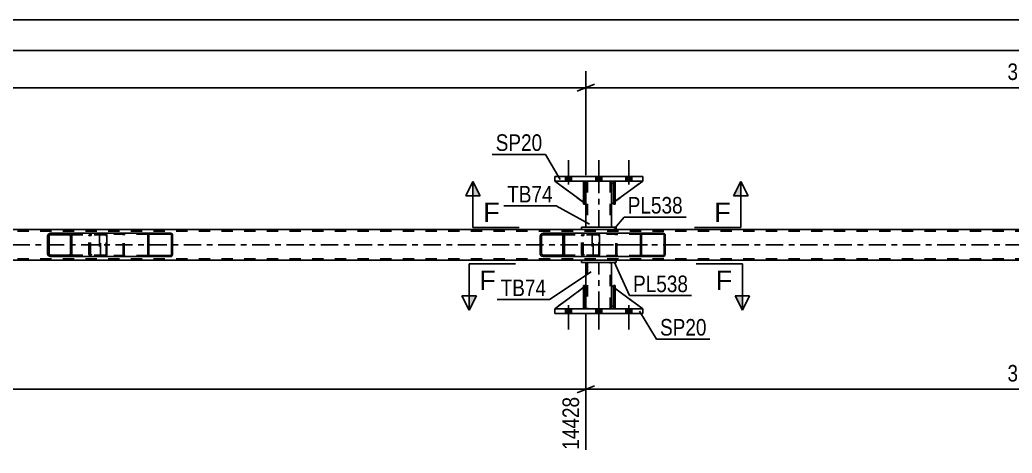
# Model space of a CAD drawing. Header units: millimetres. Extents: x 0 to 841, y 0 to 594.
# Drawn here: x 485.5 to 657, y 216.1 to 291 of the extents above; entities that cross this region are included whole.
import ezdxf

# ---------------------------------------------------------------- set-up
doc = ezdxf.new("R2010")
doc.units = ezdxf.units.MM
doc.linetypes.add('DXK_LINE_DOT2', pattern=[3.9198, 1.9599, -1.9599])
doc.linetypes.add('DXK_LINE_DOT3', pattern=[5.9187, 2.979, -0.9799, 0.9799, -0.9799])
doc.styles.add('Arial', font='ARIAL.TTF', dxfattribs={"height": 0.2})
doc.styles.add('Arial Narrow', font='ARIALN.TTF', dxfattribs={"height": 0.2})

# ---------------------------------------------------------------- blocks, each defined once
blk = doc.blocks.new('Part-814521683-2877 - 2731')
at = {"color": 2, "linetype": 'Continuous'}
for p, q in [((588.53, 255.15), (582.53, 255.15)), ((582.53, 254.75), (582.53, 255.15)), ((588.53, 254.75), (582.53, 254.75)), ((588.53, 254.75), (588.53, 255.15))]:
    blk.add_line(p, q, dxfattribs=at)
blk = doc.blocks.new('Part-814521683-2848 - 2731')
at = {"color": 2, "linetype": 'Continuous'}
for p, q in [((577.93, 240.27), (577.93, 241.07)), ((593.13, 241.07), (577.93, 241.07)), ((577.93, 240.27), (593.13, 240.27)), ((593.13, 240.27), (593.13, 241.07))]:
    blk.add_line(p, q, dxfattribs=at)
at = {"color": 7, "linetype": 'DXK_LINE_DOT2'}
for p, q in [((577.93, 241.07), (577.93, 240.27)), ((593.13, 241.07), (593.13, 240.27))]:
    blk.add_line(p, q, dxfattribs=at)
blk = doc.blocks.new('Part-814521683-2904 - 2731')
at = {"color": 7, "linetype": 'DXK_LINE_DOT2'}
for p, q in [((582.88, 245.07), (583.2, 245.07)), ((582.88, 241.67), (582.88, 245.07)), ((582.88, 245.07), (582.88, 241.07)), ((583.2, 245.07), (583.2, 241.67)), ((583.2, 241.07), (583.2, 244.98)), ((583.2, 241.67), (582.88, 241.67)), ((582.88, 241.07), (582.88, 241.67)), ((583.2, 241.07), (582.88, 241.07)), ((583.2, 241.67), (583.2, 241.07)), ((583.2, 241.07), (583.2, 241.07))]:
    blk.add_line(p, q, dxfattribs=at)
blk = doc.blocks.new('Part-814521683-2887 - 2731')
at = {"color": 2, "linetype": 'Continuous'}
for p, q in [((583.33, 245.07), (583.33, 249.07)), ((587.73, 245.07), (587.73, 249.07)), ((583.33, 241.07), (583.33, 241.67)), ((587.73, 241.07), (587.73, 241.67))]:
    blk.add_line(p, q, dxfattribs=at)
at = {"color": 7, "linetype": 'DXK_LINE_DOT2'}
for p, q in [((587.73, 249.07), (583.33, 249.07)), ((583.57, 249.07), (583.57, 241.07)), ((587.49, 241.07), (587.49, 249.07)), ((583.33, 241.67), (583.33, 245.07)), ((587.73, 241.67), (587.73, 245.07)), ((583.33, 241.07), (587.73, 241.07))]:
    blk.add_line(p, q, dxfattribs=at)
at = {"color": 7, "linetype": 'DXK_LINE_DOT3'}
blk.add_line((585.53, 241.07), (585.53, 249.07), dxfattribs=at)
blk = doc.blocks.new('Bolt-814521683-2793 - 2731')
at = {"linetype": 'Continuous'}
for points in [[(580.85, 241.07), (579.81, 241.07), (579.81, 240.27), (580.85, 240.27)], [(580.85, 241.07), (579.81, 241.07), (579.81, 240.27), (580.85, 240.27)], [(580.85, 241.07), (579.81, 241.07), (579.81, 240.27), (580.85, 240.27)], [(586.05, 241.07), (585.01, 241.07), (585.01, 240.27), (586.05, 240.27)], [(586.05, 241.07), (585.01, 241.07), (585.01, 240.27), (586.05, 240.27)], [(591.25, 241.07), (590.21, 241.07), (590.21, 240.27), (591.25, 240.27)], [(591.25, 241.07), (590.21, 241.07), (590.21, 240.27), (591.25, 240.27)], [(591.25, 241.07), (590.21, 241.07), (590.21, 240.27), (591.25, 240.27)]]:
    blk.add_hatch(color=1, dxfattribs=at).paths.add_polyline_path(points)
at = {"color": 1, "linetype": 'Continuous'}
for p, q in [((579.81, 241.07), (579.81, 240.27)), ((579.81, 241.07), (579.81, 240.27)), ((579.81, 241.07), (579.81, 240.27)), ((580.33, 241.67), (580.33, 237.47)), ((580.33, 241.67), (580.33, 237.47)), ((580.33, 241.67), (580.33, 237.47)), ((580.85, 241.07), (580.85, 240.27)), ((580.85, 241.07), (580.85, 240.27)), ((580.85, 241.07), (580.85, 240.27)), ((585.01, 241.07), (585.01, 240.27)), ((585.01, 241.07), (585.01, 240.27)), ((585.53, 241.67), (585.53, 237.47)), ((585.53, 241.67), (585.53, 237.47)), ((586.05, 241.07), (586.05, 240.27)), ((586.05, 241.07), (586.05, 240.27)), ((590.21, 241.07), (590.21, 240.27)), ((590.21, 241.07), (590.21, 240.27)), ((590.21, 241.07), (590.21, 240.27)), ((590.73, 241.67), (590.73, 237.47)), ((590.73, 241.67), (590.73, 237.47)), ((590.73, 241.67), (590.73, 237.47)), ((591.25, 241.07), (591.25, 240.27)), ((591.25, 241.07), (591.25, 240.27)), ((591.25, 241.07), (591.25, 240.27))]:
    blk.add_line(p, q, dxfattribs=at)
blk = doc.blocks.new('Bolt-814521683-2794 - 2731')
at = {"linetype": 'Continuous'}
for points in [[(579.81, 263.15), (580.85, 263.15), (580.85, 263.95), (579.81, 263.95)], [(579.81, 263.15), (580.85, 263.15), (580.85, 263.95), (579.81, 263.95)], [(579.81, 263.15), (580.85, 263.15), (580.85, 263.95), (579.81, 263.95)], [(585.01, 263.15), (586.05, 263.15), (586.05, 263.95), (585.01, 263.95)], [(585.01, 263.15), (586.05, 263.15), (586.05, 263.95), (585.01, 263.95)], [(590.21, 263.15), (591.25, 263.15), (591.25, 263.95), (590.21, 263.95)], [(590.21, 263.15), (591.25, 263.15), (591.25, 263.95), (590.21, 263.95)], [(590.21, 263.15), (591.25, 263.15), (591.25, 263.95), (590.21, 263.95)]]:
    blk.add_hatch(color=1, dxfattribs=at).paths.add_polyline_path(points)
at = {"color": 1, "linetype": 'Continuous'}
for p, q in [((580.33, 262.55), (580.33, 266.75)), ((580.33, 262.55), (580.33, 266.75)), ((580.33, 262.55), (580.33, 266.75)), ((585.53, 262.55), (585.53, 266.75)), ((585.53, 262.55), (585.53, 266.75)), ((590.73, 262.55), (590.73, 266.75)), ((590.73, 262.55), (590.73, 266.75)), ((590.73, 262.55), (590.73, 266.75)), ((579.81, 263.15), (579.81, 263.95)), ((579.81, 263.15), (579.81, 263.95)), ((579.81, 263.15), (579.81, 263.95)), ((580.85, 263.15), (580.85, 263.95)), ((580.85, 263.15), (580.85, 263.95)), ((580.85, 263.15), (580.85, 263.95)), ((585.01, 263.15), (585.01, 263.95)), ((585.01, 263.15), (585.01, 263.95)), ((586.05, 263.15), (586.05, 263.95)), ((586.05, 263.15), (586.05, 263.95)), ((590.21, 263.15), (590.21, 263.95)), ((590.21, 263.15), (590.21, 263.95)), ((590.21, 263.15), (590.21, 263.95)), ((591.25, 263.15), (591.25, 263.95)), ((591.25, 263.15), (591.25, 263.95)), ((591.25, 263.15), (591.25, 263.95))]:
    blk.add_line(p, q, dxfattribs=at)
blk = doc.blocks.new('Part-814521683-2866 - 2731')
at = {"color": 7, "linetype": 'DXK_LINE_DOT2'}
for p, q in [((583.33, 245.07), (577.93, 241.07)), ((583.33, 241.67), (583.33, 245.07)), ((583.33, 245.07), (583.33, 241.67)), ((577.93, 241.07), (582.73, 241.07)), ((582.73, 241.07), (583.33, 241.67)), ((583.33, 241.67), (582.73, 241.07)), ((583.33, 241.67), (583.33, 241.67))]:
    blk.add_line(p, q, dxfattribs=at)
blk = doc.blocks.new('Part-814521683-2889 - 2731')
at = {"color": 7, "linetype": 'DXK_LINE_DOT2'}
for p, q in [((588.08, 262.55), (588.08, 263.15)), ((588.08, 263.15), (588.08, 263.15)), ((588.08, 263.15), (588.08, 259.15)), ((588.4, 263.15), (588.08, 263.15)), ((588.08, 259.15), (588.08, 262.55)), ((588.08, 262.55), (588.4, 262.55)), ((588.4, 262.55), (588.4, 263.15)), ((588.4, 259.15), (588.4, 263.15)), ((588.4, 262.55), (588.4, 259.15)), ((588.08, 259.15), (588.4, 259.15))]:
    blk.add_line(p, q, dxfattribs=at)
blk = doc.blocks.new('Part-814521683-2894 - 2731')
at = {"color": 7, "linetype": 'DXK_LINE_DOT2'}
for p, q in [((583.33, 259.15), (577.93, 263.15)), ((577.93, 263.15), (582.73, 263.15)), ((582.73, 263.15), (583.33, 262.55)), ((583.33, 262.55), (582.73, 263.15)), ((583.33, 262.55), (583.33, 259.15)), ((583.33, 262.55), (583.33, 262.55)), ((583.33, 262.55), (583.33, 259.15))]:
    blk.add_line(p, q, dxfattribs=at)
blk = doc.blocks.new('Part-814521683-2843 - 2731')
at = {"color": 2, "linetype": 'Continuous'}
for p, q in [((587.73, 241.67), (587.73, 245.07)), ((588.08, 244.81), (587.73, 245.07)), ((593.13, 241.07), (588.4, 244.57)), ((588.08, 241.32), (587.73, 241.67))]:
    blk.add_line(p, q, dxfattribs=at)
at = {"color": 7, "linetype": 'DXK_LINE_DOT2'}
for p, q in [((588.4, 244.57), (588.08, 244.81)), ((588.33, 241.07), (588.08, 241.32)), ((593.13, 241.07), (588.33, 241.07)), ((593.13, 241.07), (593.13, 241.07)), ((593.13, 241.07), (593.13, 241.07))]:
    blk.add_line(p, q, dxfattribs=at)
blk = doc.blocks.new('Part-814521683-2853 - 2731')
at = {"color": 2, "linetype": 'Continuous'}
for p, q in [((593.13, 263.95), (577.93, 263.95)), ((577.93, 263.15), (577.93, 263.95)), ((593.13, 263.15), (577.93, 263.15)), ((593.13, 263.15), (593.13, 263.95))]:
    blk.add_line(p, q, dxfattribs=at)
at = {"color": 7, "linetype": 'DXK_LINE_DOT2'}
for p, q in [((577.93, 263.95), (577.93, 263.15)), ((593.13, 263.15), (593.13, 263.95))]:
    blk.add_line(p, q, dxfattribs=at)
blk = doc.blocks.new('Part-814521683-2854 - 2731')
at = {"linetype": 'Continuous'}
h = blk.add_hatch(dxfattribs=at)
h.set_pattern_fill('', scale=0.7, style=0, pattern_type=0)
h.set_pattern_definition([(45, (494.431, 253.813), (-1.57154, 1.57154), [])])
h.paths.add_polyline_path([(494.47, 253.63), (494.43, 253.81), (494.32, 253.97), (494.16, 254.07), (493.97, 254.11), (490.78, 254.11), (490.59, 254.07), (490.43, 253.97), (490.32, 253.81), (490.28, 253.63), (490.28, 250.59), (490.32, 250.41), (490.43, 250.25), (490.59, 250.15), (490.78, 250.11), (493.97, 250.11), (494.16, 250.15), (494.32, 250.25), (494.43, 250.41), (494.47, 250.59)])
h.paths.add_polyline_path([(494.2, 250.5), (494.14, 250.42), (494.06, 250.37), (493.97, 250.35), (490.78, 250.35), (490.69, 250.37), (490.6, 250.42), (490.55, 250.5), (490.53, 250.59), (490.53, 253.63), (490.55, 253.72), (490.6, 253.8), (490.69, 253.85), (490.78, 253.87), (493.97, 253.87), (494.06, 253.85), (494.14, 253.8), (494.2, 253.72), (494.22, 253.63), (494.22, 250.59)])
at = {"color": 2, "linetype": 'Continuous'}
for p, q in [((490.78, 254.11), (490.59, 254.07)), ((490.6, 253.8), (490.69, 253.85)), ((490.69, 253.85), (490.78, 253.87)), ((490.78, 254.11), (493.97, 254.11)), ((490.78, 253.87), (493.97, 253.87)), ((500.27, 254.11), (493.97, 254.11)), ((494.16, 254.07), (493.97, 254.11)), ((493.97, 253.87), (494.06, 253.85)), ((494.06, 253.85), (494.14, 253.8)), ((500.27, 254.11), (500.37, 254.07)), ((500.37, 254.07), (500.46, 253.97)), ((500.46, 253.97), (500.52, 253.81)), ((490.32, 253.81), (490.28, 253.63)), ((490.28, 250.59), (490.28, 253.63)), ((490.53, 253.63), (490.55, 253.72)), ((490.53, 250.59), (490.53, 253.63)), ((490.55, 253.72), (490.6, 253.8)), ((494.14, 253.8), (494.2, 253.72)), ((494.2, 253.72), (494.22, 253.63)), ((494.22, 250.59), (494.22, 253.63)), ((494.47, 253.63), (494.43, 253.81)), ((494.47, 250.59), (494.47, 253.63)), ((500.52, 253.81), (500.54, 253.63)), ((500.54, 250.59), (500.54, 253.63)), ((490.28, 250.59), (490.32, 250.41)), ((490.55, 250.5), (490.53, 250.59)), ((490.6, 250.42), (490.55, 250.5)), ((490.69, 250.37), (490.6, 250.42)), ((494.14, 250.42), (494.06, 250.37)), ((494.2, 250.5), (494.14, 250.42)), ((494.22, 250.59), (494.2, 250.5)), ((494.43, 250.41), (494.47, 250.59)), ((500.54, 250.59), (500.52, 250.41)), ((490.59, 250.15), (490.78, 250.11)), ((490.78, 250.35), (490.69, 250.37)), ((490.78, 250.35), (493.97, 250.35)), ((490.78, 250.11), (493.97, 250.11)), ((494.06, 250.37), (493.97, 250.35)), ((493.97, 250.11), (494.16, 250.15)), ((500.27, 250.11), (493.97, 250.11)), ((500.37, 250.15), (500.27, 250.11)), ((500.46, 250.25), (500.37, 250.15)), ((500.52, 250.41), (500.46, 250.25))]:
    blk.add_line(p, q, dxfattribs=at)
at = {"color": 7, "linetype": 'DXK_LINE_DOT2'}
for p, q in [((493.97, 254.11), (490.78, 254.11)), ((500.27, 253.87), (490.78, 253.87)), ((497.74, 254.07), (497.93, 254.11)), ((497.78, 253.81), (497.84, 253.85)), ((497.84, 253.85), (497.93, 253.87)), ((499.27, 253.87), (499.27, 254.11)), ((500.32, 253.85), (500.27, 253.87)), ((500.36, 253.8), (500.32, 253.85)), ((497.43, 253.63), (497.47, 253.81)), ((497.43, 250.59), (497.43, 253.63)), ((497.7, 253.72), (497.68, 253.63)), ((497.68, 250.59), (497.68, 253.63)), ((497.75, 253.8), (497.7, 253.72)), ((497.75, 253.8), (497.78, 253.81)), ((500.39, 253.72), (500.36, 253.8)), ((500.4, 253.63), (500.39, 253.72)), ((500.4, 250.59), (500.4, 253.63)), ((497.47, 250.41), (497.43, 250.59)), ((497.68, 250.59), (497.7, 250.5)), ((497.7, 250.5), (497.75, 250.42)), ((497.75, 250.42), (497.84, 250.37)), ((500.32, 250.37), (500.36, 250.42)), ((500.36, 250.42), (500.39, 250.5)), ((500.39, 250.5), (500.4, 250.59)), ((500.27, 250.35), (490.78, 250.35)), ((493.97, 250.11), (490.78, 250.11)), ((497.93, 250.11), (497.74, 250.15)), ((497.84, 250.37), (497.93, 250.35)), ((499.27, 250.11), (499.27, 250.35)), ((500.27, 250.35), (500.32, 250.37))]:
    blk.add_line(p, q, dxfattribs=at)
at = {"color": 2, "linetype": 'Continuous'}
for centre, start, end in [((490.77, 253.61), 111.1941, 156.1506), ((493.98, 253.61), 23.8494, 68.8059), ((490.77, 250.6), 203.8494, 248.8059), ((493.98, 250.6), 291.1941, 336.1506)]:
    blk.add_arc(centre, 0.492, start, end, dxfattribs=at)
at = {"color": 7, "linetype": 'DXK_LINE_DOT2'}
for centre, start, end in [((497.92, 253.61), 111.1941, 156.1506), ((497.92, 250.6), 203.8494, 248.8059)]:
    blk.add_arc(centre, 0.492, start, end, dxfattribs=at)
blk = doc.blocks.new('Part-814521683-2860 - 2731')
at = {"color": 7, "linetype": 'DXK_LINE_DOT2'}
for p, q in [((726.12, 254.51), (64, 254.51)), ((588.53, 254.75), (582.53, 254.75)), ((726.12, 249.71), (64, 249.71)), ((588.53, 249.47), (582.53, 249.47))]:
    blk.add_line(p, q, dxfattribs=at)
at = {"color": 2, "linetype": 'Continuous'}
for p, q in [((582.53, 254.75), (333.12, 254.75)), ((726.12, 254.75), (588.53, 254.75)), ((582.53, 249.47), (333.12, 249.47)), ((726.12, 249.47), (588.53, 249.47))]:
    blk.add_line(p, q, dxfattribs=at)
at = {"color": 7, "linetype": 'DXK_LINE_DOT3'}
blk.add_line((64, 252.11), (726.12, 252.11), dxfattribs=at)
blk = doc.blocks.new('Part-814521683-2861 - 2731')
at = {"color": 7, "linetype": 'DXK_LINE_DOT2'}
for p, q in [((588.4, 245.07), (588.08, 245.07)), ((588.08, 241.67), (588.08, 245.07)), ((588.08, 245.07), (588.08, 241.07)), ((588.4, 245.07), (588.4, 241.67)), ((588.4, 241.07), (588.4, 245.07)), ((588.4, 241.67), (588.08, 241.67)), ((588.08, 241.07), (588.08, 241.67)), ((588.4, 241.07), (588.08, 241.07)), ((588.4, 241.67), (588.4, 241.07)), ((588.4, 241.07), (588.4, 241.07))]:
    blk.add_line(p, q, dxfattribs=at)
blk = doc.blocks.new('Part-814521683-2862 - 2731')
at = {"color": 2, "linetype": 'Continuous'}
for p, q in [((582.88, 241.07), (582.88, 245.07)), ((582.88, 245.07), (583.2, 245.07)), ((583.2, 241.07), (583.2, 245.07)), ((582.88, 241.07), (582.88, 241.07)), ((583.2, 241.07), (582.88, 241.07))]:
    blk.add_line(p, q, dxfattribs=at)
at = {"color": 7, "linetype": 'DXK_LINE_DOT2'}
for p, q in [((582.88, 245.07), (582.88, 241.67)), ((583.2, 241.67), (583.2, 245.07)), ((582.88, 241.67), (582.88, 241.07)), ((582.88, 241.67), (583.2, 241.67)), ((583.2, 241.07), (583.2, 241.67)), ((583.2, 241.07), (583.2, 241.07))]:
    blk.add_line(p, q, dxfattribs=at)
blk = doc.blocks.new('Part-814521683-2863 - 2731')
at = {"color": 2, "linetype": 'Continuous'}
for p, q in [((588.08, 241.07), (588.08, 245.07)), ((588.08, 245.07), (588.4, 245.07)), ((588.4, 241.07), (588.4, 245.07)), ((588.08, 241.07), (588.08, 241.07)), ((588.4, 241.07), (588.08, 241.07))]:
    blk.add_line(p, q, dxfattribs=at)
at = {"color": 7, "linetype": 'DXK_LINE_DOT2'}
for p, q in [((588.08, 245.07), (588.08, 241.67)), ((588.4, 241.67), (588.4, 245.07)), ((588.08, 241.67), (588.08, 241.07)), ((588.08, 241.67), (588.4, 241.67)), ((588.4, 241.07), (588.4, 241.67)), ((588.4, 241.07), (588.4, 241.07))]:
    blk.add_line(p, q, dxfattribs=at)
blk = doc.blocks.new('Part-814521683-2869 - 2731')
at = {"color": 2, "linetype": 'Continuous'}
for p, q in [((582.88, 244.74), (577.93, 241.07)), ((583.33, 245.07), (583.2, 244.98)), ((583.33, 241.67), (583.33, 245.07)), ((582.88, 241.22), (582.73, 241.07)), ((583.33, 241.67), (583.2, 241.54)), ((583.33, 241.67), (583.33, 241.67))]:
    blk.add_line(p, q, dxfattribs=at)
at = {"color": 7, "linetype": 'DXK_LINE_DOT2'}
for p, q in [((583.2, 244.98), (582.88, 244.74)), ((583.33, 241.67), (583.33, 245.07)), ((577.93, 241.07), (582.73, 241.07)), ((583.33, 241.67), (582.73, 241.07)), ((583.2, 241.54), (582.88, 241.22))]:
    blk.add_line(p, q, dxfattribs=at)
blk = doc.blocks.new('Part-814521683-2872 - 2731')
at = {"color": 7, "linetype": 'DXK_LINE_DOT2'}
for p, q in [((587.73, 241.67), (587.73, 245.07)), ((587.73, 245.07), (593.13, 241.07)), ((588.33, 241.07), (587.73, 241.67)), ((593.13, 241.07), (588.33, 241.07))]:
    blk.add_line(p, q, dxfattribs=at)
blk = doc.blocks.new('Part-814521683-2882 - 2731')
at = {"color": 2, "linetype": 'Continuous'}
for p, q in [((588.53, 249.47), (582.53, 249.47)), ((582.53, 249.07), (582.53, 249.47)), ((588.53, 249.07), (582.53, 249.07)), ((588.53, 249.07), (588.53, 249.47))]:
    blk.add_line(p, q, dxfattribs=at)
blk = doc.blocks.new('Part-814521683-2888 - 2731')
at = {"color": 7, "linetype": 'DXK_LINE_DOT2'}
for p, q in [((582.88, 262.55), (582.88, 263.15)), ((582.88, 263.15), (582.88, 263.15)), ((582.88, 263.15), (582.88, 259.15)), ((583.2, 263.15), (582.88, 263.15)), ((582.88, 259.15), (582.88, 262.55)), ((582.88, 262.55), (583.2, 262.55)), ((583.2, 262.55), (583.2, 263.15)), ((583.2, 259.15), (583.2, 263.15)), ((583.2, 262.55), (583.2, 259.15)), ((582.88, 259.15), (583.2, 259.15))]:
    blk.add_line(p, q, dxfattribs=at)
blk = doc.blocks.new('Part-814521683-2890 - 2731')
at = {"color": 2, "linetype": 'Continuous'}
for p, q in [((583.2, 263.15), (582.88, 263.15)), ((582.88, 263.15), (582.88, 259.15)), ((583.2, 263.15), (583.2, 263.15)), ((583.2, 263.15), (583.2, 259.15)), ((583.2, 259.15), (582.88, 259.15))]:
    blk.add_line(p, q, dxfattribs=at)
at = {"color": 7, "linetype": 'DXK_LINE_DOT2'}
for p, q in [((582.88, 262.55), (582.88, 263.15)), ((583.2, 262.55), (582.88, 262.55)), ((582.88, 262.55), (582.88, 259.15)), ((583.2, 262.55), (583.2, 263.15)), ((583.2, 263.15), (583.2, 263.15)), ((583.2, 259.15), (583.2, 262.55))]:
    blk.add_line(p, q, dxfattribs=at)
blk = doc.blocks.new('Part-814521683-2891 - 2731')
at = {"color": 2, "linetype": 'Continuous'}
for p, q in [((588.4, 263.15), (588.08, 263.15)), ((588.08, 263.15), (588.08, 259.15)), ((588.4, 263.15), (588.4, 263.15)), ((588.4, 263.15), (588.4, 259.15)), ((588.4, 259.15), (588.08, 259.15))]:
    blk.add_line(p, q, dxfattribs=at)
at = {"color": 7, "linetype": 'DXK_LINE_DOT2'}
for p, q in [((588.08, 262.55), (588.08, 263.15)), ((588.4, 262.55), (588.08, 262.55)), ((588.08, 262.55), (588.08, 259.15)), ((588.4, 262.55), (588.4, 263.15)), ((588.4, 263.15), (588.4, 263.15)), ((588.4, 259.15), (588.4, 262.55))]:
    blk.add_line(p, q, dxfattribs=at)
blk = doc.blocks.new('Part-814521683-2897 - 2731')
at = {"color": 2, "linetype": 'Continuous'}
for p, q in [((582.88, 259.48), (577.93, 263.15)), ((582.88, 263), (582.73, 263.15)), ((583.33, 262.55), (583.2, 262.68)), ((583.33, 262.55), (583.33, 262.55)), ((583.33, 259.15), (583.33, 262.55)), ((583.2, 259.24), (583.33, 259.15)), ((583.33, 259.15), (583.33, 259.15))]:
    blk.add_line(p, q, dxfattribs=at)
at = {"color": 7, "linetype": 'DXK_LINE_DOT2'}
for p, q in [((582.73, 263.15), (577.93, 263.15)), ((582.73, 263.15), (583.33, 262.55)), ((583.2, 262.68), (582.88, 263)), ((583.33, 262.55), (583.33, 259.15)), ((583.2, 259.24), (582.88, 259.48))]:
    blk.add_line(p, q, dxfattribs=at)
blk = doc.blocks.new('Part-814521683-2900 - 2731')
at = {"color": 7, "linetype": 'DXK_LINE_DOT2'}
for p, q in [((588.33, 263.15), (587.73, 262.55)), ((587.73, 259.15), (593.13, 263.15)), ((587.73, 262.55), (587.73, 259.15)), ((593.13, 263.15), (588.33, 263.15))]:
    blk.add_line(p, q, dxfattribs=at)
blk = doc.blocks.new('Part-814521683-2903 - 2731')
at = {"color": 2, "linetype": 'Continuous'}
for p, q in [((588.08, 262.9), (587.73, 262.55)), ((587.73, 262.55), (587.73, 259.15)), ((593.13, 263.15), (588.4, 259.65)), ((588.08, 259.41), (587.73, 259.15))]:
    blk.add_line(p, q, dxfattribs=at)
at = {"color": 7, "linetype": 'DXK_LINE_DOT2'}
for p, q in [((588.33, 263.15), (588.08, 262.9)), ((593.13, 263.15), (588.33, 263.15)), ((588.4, 259.65), (588.08, 259.41))]:
    blk.add_line(p, q, dxfattribs=at)
blk = doc.blocks.new('Part-814521683-2969 - 2731')
at = {"linetype": 'Continuous'}
h = blk.add_hatch(dxfattribs=at)
h.set_pattern_fill('', scale=0.7, style=0, pattern_type=0)
h.set_pattern_definition([(45, (596.9889, 253.9117), (-1.57154, 1.57154), [])])
h.paths.add_polyline_path([(597.01, 253.79), (596.99, 253.91), (596.92, 254.02), (596.8, 254.08), (596.67, 254.11), (593.1, 254.11), (592.97, 254.08), (592.86, 254.02), (592.78, 253.91), (592.76, 253.79), (592.76, 250.43), (592.78, 250.31), (592.86, 250.2), (592.97, 250.13), (593.1, 250.11), (596.67, 250.11), (596.8, 250.13), (596.92, 250.2), (596.99, 250.31), (597.01, 250.43)])
h.paths.add_polyline_path([(596.83, 250.37), (596.79, 250.32), (596.74, 250.28), (596.67, 250.27), (593.1, 250.27), (593.03, 250.28), (592.98, 250.32), (592.94, 250.37), (592.93, 250.43), (592.93, 253.79), (592.94, 253.85), (592.98, 253.9), (593.03, 253.94), (593.1, 253.95), (596.67, 253.95), (596.74, 253.94), (596.79, 253.9), (596.83, 253.85), (596.84, 253.79), (596.84, 250.43)])
at = {"color": 7, "linetype": 'DXK_LINE_DOT2'}
for p, q in [((584.41, 253.79), (584.43, 253.91)), ((584.59, 253.85), (584.58, 253.79)), ((584.63, 253.9), (584.59, 253.85)), ((584.62, 254.08), (584.75, 254.11)), ((584.68, 253.94), (584.63, 253.9)), ((584.75, 253.95), (584.68, 253.94)), ((585.4, 254.11), (584.75, 254.11)), ((596.67, 253.95), (584.75, 253.95)), ((588.32, 254.11), (588.46, 254.08)), ((588.39, 253.94), (588.32, 253.95)), ((588.45, 253.9), (588.39, 253.94)), ((588.48, 253.85), (588.45, 253.9)), ((588.5, 253.79), (588.48, 253.85)), ((588.64, 253.91), (588.67, 253.79)), ((596.67, 254.11), (593.1, 254.11)), ((584.41, 253.79), (584.41, 250.43)), ((584.58, 250.43), (584.58, 253.79)), ((588.5, 250.43), (588.5, 253.79)), ((588.67, 250.43), (588.67, 253.79)), ((584.43, 250.31), (584.41, 250.43)), ((584.58, 250.43), (584.59, 250.37)), ((588.48, 250.37), (588.5, 250.43)), ((588.67, 250.43), (588.64, 250.31)), ((584.59, 250.37), (584.63, 250.32)), ((584.75, 250.11), (584.62, 250.13)), ((584.63, 250.32), (584.68, 250.28)), ((584.68, 250.28), (584.75, 250.27)), ((596.67, 250.27), (584.75, 250.27)), ((585.4, 250.11), (584.75, 250.11)), ((588.32, 250.27), (588.39, 250.28)), ((588.46, 250.13), (588.32, 250.11)), ((588.39, 250.28), (588.45, 250.32)), ((588.45, 250.32), (588.48, 250.37)), ((593.1, 250.11), (596.67, 250.11))]:
    blk.add_line(p, q, dxfattribs=at)
at = {"color": 2, "linetype": 'Continuous'}
for p, q in [((593.1, 254.11), (585.4, 254.11)), ((592.78, 253.91), (592.76, 253.79)), ((592.93, 253.79), (592.94, 253.85)), ((592.94, 253.85), (592.98, 253.9)), ((593.1, 254.11), (592.97, 254.08)), ((592.98, 253.9), (593.03, 253.94)), ((593.03, 253.94), (593.1, 253.95)), ((593.1, 254.11), (596.67, 254.11)), ((593.1, 253.95), (596.67, 253.95)), ((596.8, 254.08), (596.67, 254.11)), ((596.67, 253.95), (596.74, 253.94)), ((596.74, 253.94), (596.79, 253.9)), ((596.79, 253.9), (596.83, 253.85)), ((596.83, 253.85), (596.84, 253.79)), ((597.01, 253.79), (596.99, 253.91)), ((592.76, 250.43), (592.76, 253.79)), ((592.93, 250.43), (592.93, 253.79)), ((596.84, 250.43), (596.84, 253.79)), ((597.01, 250.43), (597.01, 253.79)), ((592.76, 250.43), (592.78, 250.31)), ((592.94, 250.37), (592.93, 250.43)), ((596.84, 250.43), (596.83, 250.37)), ((596.99, 250.31), (597.01, 250.43)), ((593.1, 250.11), (585.4, 250.11)), ((592.98, 250.32), (592.94, 250.37)), ((592.97, 250.13), (593.1, 250.11)), ((593.03, 250.28), (592.98, 250.32)), ((593.1, 250.27), (593.03, 250.28)), ((593.1, 250.27), (596.67, 250.27)), ((593.1, 250.11), (596.67, 250.11)), ((596.74, 250.28), (596.67, 250.27)), ((596.67, 250.11), (596.8, 250.13)), ((596.79, 250.32), (596.74, 250.28)), ((596.83, 250.37), (596.79, 250.32))]:
    blk.add_line(p, q, dxfattribs=at)
at = {"color": 7, "linetype": 'DXK_LINE_DOT3'}
blk.add_line((583.12, 252.11), (594.89, 252.11), dxfattribs=at)
at = {"color": 7, "linetype": 'DXK_LINE_DOT2'}
for centre, start, end in [((584.74, 253.78), 110.7583, 155.68), ((588.34, 253.78), 24.32, 69.2417), ((584.74, 250.44), 204.32, 249.2417), ((588.34, 250.44), 290.7583, 335.68)]:
    blk.add_arc(centre, 0.331, start, end, dxfattribs=at)
at = {"color": 2, "linetype": 'Continuous'}
for centre, start, end in [((593.09, 253.78), 110.7583, 155.68), ((596.69, 253.78), 24.32, 69.2417), ((593.09, 250.44), 204.32, 249.2417), ((596.69, 250.44), 290.7583, 335.68)]:
    blk.add_arc(centre, 0.331, start, end, dxfattribs=at)
blk = doc.blocks.new('Part-814521683-2970 - 2731')
at = {"linetype": 'Continuous'}
h = blk.add_hatch(dxfattribs=at)
h.set_pattern_fill('', scale=0.7, style=0, pattern_type=0)
h.set_pattern_definition([(45, (579.5651, 253.8129), (-1.57154, 1.57154), [])])
h.paths.add_polyline_path([(579.6, 253.63), (579.57, 253.81), (579.46, 253.97), (579.29, 254.07), (579.1, 254.11), (575.92, 254.11), (575.72, 254.07), (575.56, 253.97), (575.45, 253.81), (575.41, 253.63), (575.41, 250.59), (575.45, 250.41), (575.56, 250.25), (575.72, 250.15), (575.92, 250.11), (579.1, 250.11), (579.29, 250.15), (579.46, 250.25), (579.57, 250.41), (579.6, 250.59)])
h.paths.add_polyline_path([(579.33, 250.5), (579.28, 250.42), (579.2, 250.37), (579.1, 250.35), (575.92, 250.35), (575.82, 250.37), (575.74, 250.42), (575.68, 250.5), (575.66, 250.59), (575.66, 253.63), (575.68, 253.72), (575.74, 253.8), (575.82, 253.85), (575.92, 253.87), (579.1, 253.87), (579.2, 253.85), (579.28, 253.8), (579.33, 253.72), (579.35, 253.63), (579.35, 250.59)])
at = {"color": 2, "linetype": 'Continuous'}
for p, q in [((575.92, 254.11), (575.72, 254.07)), ((575.74, 253.8), (575.82, 253.85)), ((575.82, 253.85), (575.92, 253.87)), ((575.92, 254.11), (579.1, 254.11)), ((575.92, 253.87), (579.1, 253.87)), ((585.4, 254.11), (579.1, 254.11)), ((579.29, 254.07), (579.1, 254.11)), ((579.1, 253.87), (579.2, 253.85)), ((579.2, 253.85), (579.28, 253.8)), ((585.4, 254.11), (585.5, 254.07)), ((585.5, 254.07), (585.59, 253.97)), ((585.59, 253.97), (585.65, 253.81)), ((575.45, 253.81), (575.41, 253.63)), ((575.41, 250.59), (575.41, 253.63)), ((575.66, 253.63), (575.68, 253.72)), ((575.66, 250.59), (575.66, 253.63)), ((575.68, 253.72), (575.74, 253.8)), ((579.28, 253.8), (579.33, 253.72)), ((579.33, 253.72), (579.35, 253.63)), ((579.35, 250.59), (579.35, 253.63)), ((579.6, 253.63), (579.57, 253.81)), ((579.6, 250.59), (579.6, 253.63)), ((585.65, 253.81), (585.67, 253.63)), ((585.67, 250.59), (585.67, 253.63)), ((575.41, 250.59), (575.45, 250.41)), ((575.68, 250.5), (575.66, 250.59)), ((575.74, 250.42), (575.68, 250.5)), ((575.82, 250.37), (575.74, 250.42)), ((579.28, 250.42), (579.2, 250.37)), ((579.33, 250.5), (579.28, 250.42)), ((579.35, 250.59), (579.33, 250.5)), ((579.57, 250.41), (579.6, 250.59)), ((585.67, 250.59), (585.65, 250.41)), ((575.72, 250.15), (575.92, 250.11)), ((575.92, 250.35), (575.82, 250.37)), ((575.92, 250.35), (579.1, 250.35)), ((575.92, 250.11), (579.1, 250.11)), ((579.2, 250.37), (579.1, 250.35)), ((579.1, 250.11), (579.29, 250.15)), ((585.4, 250.11), (579.1, 250.11)), ((585.5, 250.15), (585.4, 250.11)), ((585.59, 250.25), (585.5, 250.15)), ((585.65, 250.41), (585.59, 250.25))]:
    blk.add_line(p, q, dxfattribs=at)
at = {"color": 7, "linetype": 'DXK_LINE_DOT2'}
for p, q in [((579.1, 254.11), (575.92, 254.11)), ((585.4, 253.87), (575.92, 253.87)), ((582.87, 254.07), (583.07, 254.11)), ((582.97, 253.85), (582.89, 253.8)), ((583.07, 253.87), (582.97, 253.85)), ((584.41, 253.87), (584.41, 254.11)), ((585.45, 253.85), (585.4, 253.87)), ((585.5, 253.8), (585.45, 253.85)), ((582.56, 253.63), (582.6, 253.81)), ((582.56, 250.59), (582.56, 253.63)), ((582.83, 253.72), (582.82, 253.63)), ((582.82, 250.59), (582.82, 253.63)), ((582.89, 253.8), (582.83, 253.72)), ((585.53, 253.72), (585.5, 253.8)), ((585.54, 253.63), (585.53, 253.72)), ((585.54, 250.59), (585.54, 253.63)), ((582.6, 250.41), (582.56, 250.59)), ((582.82, 250.59), (582.83, 250.5)), ((582.83, 250.5), (582.89, 250.42)), ((582.89, 250.42), (582.91, 250.41)), ((585.45, 250.37), (585.5, 250.42)), ((585.5, 250.42), (585.53, 250.5)), ((585.53, 250.5), (585.54, 250.59)), ((585.4, 250.35), (575.92, 250.35)), ((579.1, 250.11), (575.92, 250.11)), ((583.07, 250.11), (582.87, 250.15)), ((582.91, 250.41), (582.97, 250.37)), ((582.97, 250.37), (583.07, 250.35)), ((584.41, 250.11), (584.41, 250.35)), ((585.4, 250.35), (585.45, 250.37))]:
    blk.add_line(p, q, dxfattribs=at)
at = {"color": 2, "linetype": 'Continuous'}
for centre, start, end in [((575.9, 253.61), 111.1941, 156.1506), ((579.12, 253.61), 23.8494, 68.8059), ((575.9, 250.6), 203.8494, 248.8059), ((579.12, 250.6), 291.1941, 336.1506)]:
    blk.add_arc(centre, 0.492, start, end, dxfattribs=at)
at = {"color": 7, "linetype": 'DXK_LINE_DOT2'}
for centre, start, end in [((583.05, 253.61), 111.1941, 156.1506), ((583.05, 250.6), 203.8494, 248.8059)]:
    blk.add_arc(centre, 0.492, start, end, dxfattribs=at)
blk = doc.blocks.new('Part-814521683-2971 - 2731')
at = {"linetype": 'Continuous'}
h = blk.add_hatch(dxfattribs=at)
h.set_pattern_fill('', scale=0.7, style=0, pattern_type=0)
h.set_pattern_definition([(45, (511.8547, 253.9117), (-1.57154, 1.57154), [])])
h.paths.add_polyline_path([(511.88, 253.79), (511.85, 253.91), (511.78, 254.02), (511.67, 254.08), (511.54, 254.11), (507.96, 254.11), (507.83, 254.08), (507.72, 254.02), (507.65, 253.91), (507.62, 253.79), (507.62, 250.43), (507.65, 250.31), (507.72, 250.2), (507.83, 250.13), (507.96, 250.11), (511.54, 250.11), (511.67, 250.13), (511.78, 250.2), (511.85, 250.31), (511.88, 250.43)])
h.paths.add_polyline_path([(511.7, 250.37), (511.66, 250.32), (511.61, 250.28), (511.54, 250.27), (507.96, 250.27), (507.9, 250.28), (507.84, 250.32), (507.81, 250.37), (507.79, 250.43), (507.79, 253.79), (507.81, 253.85), (507.84, 253.9), (507.9, 253.94), (507.96, 253.95), (511.54, 253.95), (511.61, 253.94), (511.66, 253.9), (511.7, 253.85), (511.71, 253.79), (511.71, 250.43)])
at = {"color": 7, "linetype": 'DXK_LINE_DOT2'}
for p, q in [((499.28, 253.81), (499.3, 253.91)), ((499.46, 253.85), (499.44, 253.79)), ((499.49, 253.9), (499.46, 253.85)), ((499.48, 254.08), (499.62, 254.11)), ((499.55, 253.94), (499.49, 253.9)), ((499.62, 253.95), (499.55, 253.94)), ((500.27, 254.11), (499.62, 254.11)), ((511.54, 253.95), (499.62, 253.95)), ((503.19, 254.11), (503.32, 254.08)), ((503.26, 253.94), (503.19, 253.95)), ((503.31, 253.9), (503.26, 253.94)), ((503.35, 253.85), (503.31, 253.9)), ((503.36, 253.79), (503.35, 253.85)), ((503.51, 253.91), (503.53, 253.79)), ((511.54, 254.11), (507.96, 254.11)), ((499.27, 253.79), (499.28, 253.81)), ((499.27, 253.79), (499.27, 250.43)), ((499.44, 250.43), (499.44, 253.79)), ((503.36, 250.43), (503.36, 253.79)), ((503.53, 250.43), (503.53, 253.79)), ((499.28, 250.41), (499.27, 250.43)), ((499.44, 250.43), (499.46, 250.37)), ((503.35, 250.37), (503.36, 250.43)), ((503.53, 250.43), (503.51, 250.31)), ((499.3, 250.31), (499.28, 250.41)), ((499.46, 250.37), (499.49, 250.32)), ((499.62, 250.11), (499.48, 250.13)), ((499.49, 250.32), (499.55, 250.28)), ((499.55, 250.28), (499.62, 250.27)), ((511.54, 250.27), (499.62, 250.27)), ((500.27, 250.11), (499.62, 250.11)), ((503.19, 250.27), (503.26, 250.28)), ((503.32, 250.13), (503.19, 250.11)), ((503.26, 250.28), (503.31, 250.32)), ((503.31, 250.32), (503.35, 250.37)), ((507.96, 250.11), (511.54, 250.11))]:
    blk.add_line(p, q, dxfattribs=at)
at = {"color": 2, "linetype": 'Continuous'}
for p, q in [((507.96, 254.11), (500.27, 254.11)), ((507.65, 253.91), (507.62, 253.79)), ((507.79, 253.79), (507.81, 253.85)), ((507.81, 253.85), (507.84, 253.9)), ((507.96, 254.11), (507.83, 254.08)), ((507.84, 253.9), (507.9, 253.94)), ((507.9, 253.94), (507.96, 253.95)), ((507.96, 254.11), (511.54, 254.11)), ((507.96, 253.95), (511.54, 253.95)), ((511.67, 254.08), (511.54, 254.11)), ((511.54, 253.95), (511.61, 253.94)), ((511.61, 253.94), (511.66, 253.9)), ((511.66, 253.9), (511.7, 253.85)), ((511.7, 253.85), (511.71, 253.79)), ((511.88, 253.79), (511.85, 253.91)), ((507.62, 250.43), (507.62, 253.79)), ((507.79, 250.43), (507.79, 253.79)), ((511.71, 250.43), (511.71, 253.79)), ((511.88, 250.43), (511.88, 253.79)), ((507.62, 250.43), (507.65, 250.31)), ((507.81, 250.37), (507.79, 250.43)), ((511.71, 250.43), (511.7, 250.37)), ((511.85, 250.31), (511.88, 250.43)), ((507.96, 250.11), (500.27, 250.11)), ((507.84, 250.32), (507.81, 250.37)), ((507.83, 250.13), (507.96, 250.11)), ((507.9, 250.28), (507.84, 250.32)), ((507.96, 250.27), (507.9, 250.28)), ((507.96, 250.27), (511.54, 250.27)), ((507.96, 250.11), (511.54, 250.11)), ((511.61, 250.28), (511.54, 250.27)), ((511.54, 250.11), (511.67, 250.13)), ((511.66, 250.32), (511.61, 250.28)), ((511.7, 250.37), (511.66, 250.32))]:
    blk.add_line(p, q, dxfattribs=at)
at = {"color": 7, "linetype": 'DXK_LINE_DOT2'}
for centre, start, end in [((499.6, 253.78), 110.7583, 155.68), ((503.2, 253.78), 24.32, 69.2417), ((499.6, 250.44), 204.32, 249.2417), ((503.2, 250.44), 290.7583, 335.68)]:
    blk.add_arc(centre, 0.331, start, end, dxfattribs=at)
at = {"color": 2, "linetype": 'Continuous'}
for centre, start, end in [((507.95, 253.78), 110.7583, 155.68), ((511.55, 253.78), 24.32, 69.2417), ((507.95, 250.44), 204.32, 249.2417), ((511.55, 250.44), 290.7583, 335.68)]:
    blk.add_arc(centre, 0.331, start, end, dxfattribs=at)
blk = doc.blocks.new('Part-814521683-2991 - 2731')
at = {"color": 2, "linetype": 'Continuous'}
for p, q in [((583.33, 263.15), (583.33, 262.55)), ((587.73, 263.15), (587.73, 262.55)), ((583.33, 259.15), (583.33, 255.15)), ((587.73, 259.15), (587.73, 255.15))]:
    blk.add_line(p, q, dxfattribs=at)
at = {"color": 7, "linetype": 'DXK_LINE_DOT2'}
for p, q in [((587.73, 263.15), (583.33, 263.15)), ((583.33, 262.55), (583.33, 259.15)), ((583.57, 263.15), (583.57, 255.15)), ((587.49, 263.15), (587.49, 255.15)), ((587.73, 262.55), (587.73, 259.15)), ((587.73, 255.15), (583.33, 255.15))]:
    blk.add_line(p, q, dxfattribs=at)
at = {"color": 7, "linetype": 'DXK_LINE_DOT3'}
blk.add_line((585.53, 255.15), (585.53, 263.15), dxfattribs=at)
blk = doc.blocks.new('StraightDimension-814521683-3189 - 2731')
at = {"color": 7, "linetype": 'Continuous'}
for p, q in [((583.33, 264.15), (583.33, 282.12)), ((736.34, 255.75), (736.34, 282.12)), ((584.83, 279.87), (581.83, 278.67)), ((734.84, 278.67), (737.84, 279.87)), ((583.33, 279.27), (736.34, 279.27))]:
    blk.add_line(p, q, dxfattribs=at)
at = {"color": 0}
blk.add_wipeout([(664.09, 280.02), (664.09, 284.22), (655.58, 284.22), (655.58, 280.02)], dxfattribs=at)
at = {"color": 3, "style": 'Arial Narrow'}
blk.add_text('3899', height=2.863, dxfattribs=at).set_placement((656.18, 280.62))
blk = doc.blocks.new('StraightDimension-814521683-3148 - 2731')
at = {"color": 7, "linetype": 'Continuous'}
for p, q in [((736.34, 248.47), (736.34, 216.7)), ((583.33, 240.07), (583.33, 216.7)), ((584.83, 227.74), (581.83, 226.54)), ((583.33, 227.14), (736.34, 227.14)), ((734.84, 226.54), (737.84, 227.74))]:
    blk.add_line(p, q, dxfattribs=at)
at = {"color": 0}
blk.add_wipeout([(664.09, 227.89), (664.09, 232.09), (655.58, 232.09), (655.58, 227.89)], dxfattribs=at)
at = {"color": 0, "linetype": 'Continuous'}
blk.add_wipeout([(735.74, 226.44), (731.54, 226.44), (731.54, 216.1), (735.74, 216.1)], dxfattribs=at)
at = {"color": 3, "style": 'Arial Narrow'}
blk.add_text('3899', height=2.863, dxfattribs=at).set_placement((656.18, 228.49))
at = {"color": 3, "linetype": 'Continuous', "style": 'Arial Narrow'}
blk.add_text('18326', height=2.863, rotation=90.0002, dxfattribs=at).set_placement((735.14, 216.7))
blk = doc.blocks.new('StraightDimension-814521683-3153 - 2731')
at = {"color": 7, "linetype": 'Continuous'}
for p, q in [((583.33, 240.07), (583.33, 216.7)), ((327.92, 227.14), (583.33, 227.14)), ((581.83, 226.54), (584.83, 227.74))]:
    blk.add_line(p, q, dxfattribs=at)
at = {"color": 0, "linetype": 'Continuous'}
blk.add_wipeout([(582.73, 226.44), (578.53, 226.44), (578.53, 216.1), (582.73, 216.1)], dxfattribs=at)
at = {"color": 3, "linetype": 'Continuous', "style": 'Arial Narrow'}
blk.add_text('14428', height=2.863, rotation=90.0002, dxfattribs=at).set_placement((582.13, 216.7))
blk = doc.blocks.new('StraightDimension-814521683-3166 - 2731')
at = {"color": 7, "linetype": 'Continuous'}
blk.add_line((53.14, 291.02), (736.98, 291.02), dxfattribs=at)
blk = doc.blocks.new('StraightDimension-814521683-3183 - 2731')
at = {"color": 7, "linetype": 'Continuous'}
for p, q in [((583.33, 264.15), (583.33, 282.12)), ((581.83, 278.67), (584.83, 279.87)), ((327.92, 279.27), (583.33, 279.27))]:
    blk.add_line(p, q, dxfattribs=at)
blk = doc.blocks.new('StraightDimension-814521683-7556 - 2731')
at = {"color": 7, "linetype": 'Continuous'}
blk.add_line((53.78, 285.71), (736.34, 285.71), dxfattribs=at)
blk = doc.blocks.new('Mark-814521683-2844 - 2731')
at = {"color": 0}
blk.add_wipeout([(604.16, 236.43), (604.16, 239.43), (596.13, 239.43), (596.13, 236.43)], dxfattribs=at)
blk.add_wipeout([(604.16, 236.43), (604.16, 239.43), (596.13, 239.43), (596.13, 236.43)], dxfattribs=at)
at = {"color": 30, "linetype": 'Continuous'}
for p, q in [((592.57, 240.65), (595.53, 235.83)), ((595.53, 235.83), (604.76, 235.83))]:
    blk.add_line(p, q, dxfattribs=at)
at = {"color": 3, "style": 'Arial Narrow'}
blk.add_text('SP20', height=2.863, dxfattribs=at).set_placement((596.13, 236.43))
blk = doc.blocks.new('Mark-814521683-2849 - 2731')
at = {"color": 0}
blk.add_wipeout([(575.76, 268.36), (575.76, 271.36), (567.73, 271.36), (567.73, 268.36)], dxfattribs=at)
blk.add_wipeout([(575.76, 268.36), (575.76, 271.36), (567.73, 271.36), (567.73, 268.36)], dxfattribs=at)
at = {"color": 30, "linetype": 'Continuous'}
for p in [(567.13, 267.76), (578.86, 263.43)]:
    blk.add_line(p, (576.36, 267.76), dxfattribs=at)
at = {"color": 3, "style": 'Arial Narrow'}
blk.add_text('SP20', height=2.863, dxfattribs=at).set_placement((567.73, 268.36))
blk = doc.blocks.new('Mark-814521683-2873 - 2731')
at = {"color": 0}
blk.add_wipeout([(600.05, 257.53), (600.05, 260.53), (590.55, 260.53), (590.55, 257.53)], dxfattribs=at)
blk.add_wipeout([(600.05, 257.53), (600.05, 260.53), (590.55, 260.53), (590.55, 257.53)], dxfattribs=at)
at = {"color": 30, "linetype": 'Continuous'}
for p, q in [((588.25, 254.95), (589.95, 256.93)), ((589.95, 256.93), (600.65, 256.93))]:
    blk.add_line(p, q, dxfattribs=at)
at = {"color": 3, "style": 'Arial Narrow'}
blk.add_text('PL538', height=2.863, dxfattribs=at).set_placement((590.55, 257.53))
blk = doc.blocks.new('Mark-814521683-2878 - 2731')
at = {"color": 0}
blk.add_wipeout([(600.97, 243.94), (600.97, 246.94), (591.47, 246.94), (591.47, 243.94)], dxfattribs=at)
blk.add_wipeout([(600.97, 243.94), (600.97, 246.94), (591.47, 246.94), (591.47, 243.94)], dxfattribs=at)
at = {"color": 30, "linetype": 'Continuous'}
for p, q in [((588.21, 249.2), (590.87, 243.34)), ((590.87, 243.34), (601.57, 243.34))]:
    blk.add_line(p, q, dxfattribs=at)
at = {"color": 3, "style": 'Arial Narrow'}
blk.add_text('PL538', height=2.863, dxfattribs=at).set_placement((591.47, 243.94))
blk = doc.blocks.new('Mark-814521683-2883 - 2731')
at = {"color": 0}
blk.add_wipeout([(576.43, 243.26), (576.43, 246.26), (568.58, 246.26), (568.58, 243.26)], dxfattribs=at)
blk.add_wipeout([(576.43, 243.26), (576.43, 246.26), (568.58, 246.26), (568.58, 243.26)], dxfattribs=at)
at = {"color": 30, "linetype": 'Continuous'}
for p in [(584.22, 247.46), (567.98, 242.66)]:
    blk.add_line(p, (577.03, 242.66), dxfattribs=at)
at = {"color": 3, "style": 'Arial Narrow'}
blk.add_text('TB74', height=2.863, dxfattribs=at).set_placement((568.58, 243.26))
blk = doc.blocks.new('SectionMark-814521683-3226 - 2731')
at = {"linetype": 'Continuous'}
for points in [[(565.05, 260.59), (563.8, 260.59), (563.8, 263.09)], [(610.09, 260.59), (608.84, 260.59), (610.09, 263.09)]]:
    blk.add_hatch(color=6, dxfattribs=at).paths.add_polyline_path(points)
at = {"color": 6, "linetype": 'Continuous'}
for p, q in [((562.55, 260.59), (563.8, 263.09)), ((563.8, 255.09), (563.8, 263.09)), ((563.8, 263.09), (565.05, 260.59)), ((610.09, 263.09), (608.84, 260.59)), ((610.09, 255.09), (610.09, 263.09)), ((610.09, 263.09), (611.34, 260.59)), ((565.05, 260.59), (562.55, 260.59)), ((608.84, 260.59), (611.34, 260.59)), ((563.8, 255.09), (571.8, 255.09)), ((610.09, 255.09), (602.09, 255.09))]:
    blk.add_line(p, q, dxfattribs=at)
at = {"color": 0, "linetype": 'Continuous'}
for points in [[(568.4, 256.09), (568.4, 259.59), (565.55, 259.59), (565.55, 256.09)], [(608.34, 256.09), (608.34, 259.59), (605.49, 259.59), (605.49, 256.09)]]:
    blk.add_wipeout(points, dxfattribs=at)
at = {"color": 3, "linetype": 'Continuous', "style": 'Arial'}
for p in [(565.55, 256.09), (605.49, 256.09)]:
    blk.add_text('F', height=3.34, dxfattribs=at).set_placement(p)
blk = doc.blocks.new('Mark-814521683-2987 - 2731')
at = {"color": 0}
blk.add_wipeout([(577.57, 259.44), (577.57, 262.44), (569.72, 262.44), (569.72, 259.44)], dxfattribs=at)
blk.add_wipeout([(577.57, 259.44), (577.57, 262.44), (569.72, 262.44), (569.72, 259.44)], dxfattribs=at)
at = {"color": 30, "linetype": 'Continuous'}
for p in [(569.12, 258.84), (583.92, 255.7)]:
    blk.add_line(p, (578.17, 258.84), dxfattribs=at)
at = {"color": 3, "style": 'Arial Narrow'}
blk.add_text('TB74', height=2.863, dxfattribs=at).set_placement((569.72, 259.44))
blk = doc.blocks.new('SectionMark-814521683-3230 - 2731')
at = {"linetype": 'Continuous'}
for points in [[(563.15, 243.33), (564.4, 243.33), (563.15, 240.83)], [(609.11, 243.33), (610.36, 243.33), (610.36, 240.83)]]:
    blk.add_hatch(color=6, dxfattribs=at).paths.add_polyline_path(points)
at = {"color": 6, "linetype": 'Continuous'}
for p, q in [((563.15, 248.83), (571.15, 248.83)), ((563.15, 248.83), (563.15, 240.83)), ((610.36, 248.83), (602.36, 248.83)), ((610.36, 248.83), (610.36, 240.83)), ((563.15, 240.83), (561.9, 243.33)), ((564.4, 243.33), (561.9, 243.33)), ((563.15, 240.83), (564.4, 243.33)), ((609.11, 243.33), (611.61, 243.33)), ((610.36, 240.83), (609.11, 243.33)), ((611.61, 243.33), (610.36, 240.83))]:
    blk.add_line(p, q, dxfattribs=at)
at = {"color": 0, "linetype": 'Continuous'}
for points in [[(567.75, 244.33), (567.75, 247.83), (564.9, 247.83), (564.9, 244.33)], [(608.61, 244.33), (608.61, 247.83), (605.76, 247.83), (605.76, 244.33)]]:
    blk.add_wipeout(points, dxfattribs=at)
at = {"color": 3, "linetype": 'Continuous', "style": 'Arial'}
for p in [(564.9, 244.33), (605.76, 244.33)]:
    blk.add_text('F', height=3.34, dxfattribs=at).set_placement(p)

msp = doc.modelspace()

# ---------------------------------------------------------------- block references
for name in ['Bolt-814521683-2794 - 2731', 'Part-814521683-2853 - 2731', 'Part-814521683-2894 - 2731', 'Part-814521683-2897 - 2731', 'Part-814521683-2888 - 2731', 'Part-814521683-2890 - 2731', 'Part-814521683-2991 - 2731', 'Part-814521683-2900 - 2731', 'Part-814521683-2903 - 2731', 'Part-814521683-2889 - 2731', 'Part-814521683-2891 - 2731', 'Part-814521683-2860 - 2731', 'Part-814521683-2854 - 2731', 'Part-814521683-2971 - 2731', 'Part-814521683-2970 - 2731', 'Part-814521683-2877 - 2731', 'Part-814521683-2969 - 2731', 'Part-814521683-2882 - 2731', 'Part-814521683-2887 - 2731', 'Part-814521683-2866 - 2731', 'Part-814521683-2869 - 2731', 'Part-814521683-2904 - 2731', 'Part-814521683-2862 - 2731', 'Part-814521683-2843 - 2731', 'Part-814521683-2872 - 2731', 'Part-814521683-2861 - 2731', 'Part-814521683-2863 - 2731', 'Part-814521683-2848 - 2731', 'Bolt-814521683-2793 - 2731']:
    msp.add_blockref(name, (0, 0))

# ---------------------------------------------------------------- next in the draw order: block references
for name in ['StraightDimension-814521683-3189 - 2731', 'StraightDimension-814521683-3148 - 2731']:
    msp.add_blockref(name, (0, 0))

# ---------------------------------------------------------------- next in the draw order: block references
for name in ['StraightDimension-814521683-3166 - 2731', 'Mark-814521683-2878 - 2731', 'Mark-814521683-2883 - 2731', 'Mark-814521683-2844 - 2731', 'StraightDimension-814521683-3153 - 2731']:
    msp.add_blockref(name, (0, 0))

# ---------------------------------------------------------------- next in the draw order: block references
for name in ['StraightDimension-814521683-3183 - 2731', 'SectionMark-814521683-3230 - 2731']:
    msp.add_blockref(name, (0, 0))

# ---------------------------------------------------------------- next in the draw order: block references
msp.add_blockref('StraightDimension-814521683-7556 - 2731', (0, 0))

# ---------------------------------------------------------------- next in the draw order: block references
for name in ['Mark-814521683-2849 - 2731', 'Mark-814521683-2873 - 2731']:
    msp.add_blockref(name, (0, 0))

# ---------------------------------------------------------------- next in the draw order: block references
msp.add_blockref('SectionMark-814521683-3226 - 2731', (0, 0))

# ---------------------------------------------------------------- next in the draw order: block references
msp.add_blockref('Mark-814521683-2987 - 2731', (0, 0))

doc.saveas('drawing.dxf')
